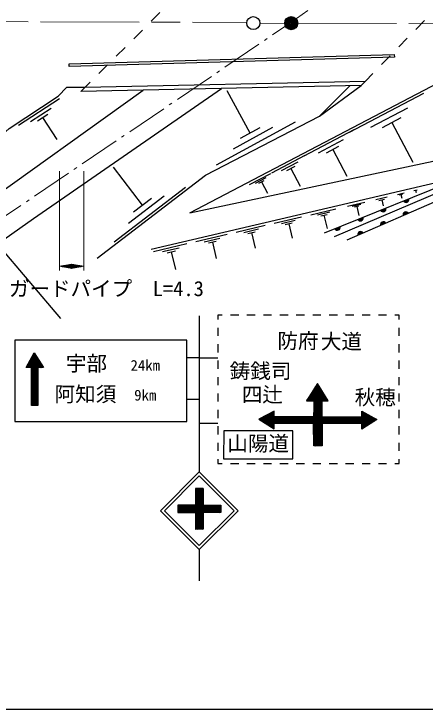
# Model space of a CAD drawing. Units: millimetres, scale not verified. Extents: x 40000 to 680000, y 20000 to 380000.
# Drawn here: x 377116 to 427152, y 205000 to 289641 of the extents above; entities that cross this region are included whole.
import ezdxf
from ezdxf.enums import TextEntityAlignment as Align

# ---------------------------------------------------------------- set-up
doc = ezdxf.new("R2010")
doc.units = ezdxf.units.MM
doc.header["$LTSCALE"] = 1000
doc.linetypes.add('CHAIN', pattern=[18.5, 12, -1.5, 3.5, -1.5])
for name, color, linetype, lineweight in [('M-BGD', 7, 'Continuous', 25), ('M-BGD-HTXT', 7, 'Continuous', 13), ('M-BMK', 2, 'CHAIN', 13), ('M-BMK-SRVR', 3, 'Continuous', 25), ('M-STR-HTXT', 7, 'Continuous', 13), ('M-STR-STR1', 1, 'Continuous', 25), ('M-STR-STRC', 7, 'Continuous', 25), ('M-STR-STRD', 7, 'Continuous', 25), ('M-TTL-BAND', 7, 'Continuous', 25)]:
    doc.layers.add(name, color=color, linetype=linetype, lineweight=lineweight)
doc.styles.add('ＭＳ ゴシック', font='')
doc.styles.get('ＭＳ ゴシック').set_extended_font_data('MS Gothic')

msp = doc.modelspace()

# ---------------------------------------------------------------- hatches: boundary and pattern name
at = {"layer": 'M-STR-STRC'}
h = msp.add_hatch(dxfattribs=at)
h.set_pattern_fill('USER', color=256, style=0, pattern_type=2)
h.set_pattern_definition([(132.87815, (-115538, 277124), (-58.29559, -54.1302), []), (42.87815, (-115538, 277124), (-54.13291, 58.29851), [])])
h.paths.add_polyline_path([(379245, 246584), (378614, 246590), (379568, 248360), (380707, 246586), (380036, 246582), (380041, 241955), (379245, 241957)])
h = msp.add_hatch(dxfattribs=at)
h.set_pattern_fill('USER', color=256, style=0, pattern_type=2)
h.set_pattern_definition([(45.24381, (1017480, 263632), (-68.71182, 68.12952), []), (135.24381, (1017480, 263632), (-68.13293, -68.71526), [])])
h.paths.add_polyline_path([(414637, 242509), (415343, 242524), (414068, 244630), (412704, 242528), (413597, 242532), (413593, 239773), (414629, 239774)])
h = msp.add_hatch(dxfattribs=at)
h.set_pattern_fill('USER', color=256, style=0, pattern_type=2)
h.set_pattern_definition([(136.76397, (380215, 755733), (-56.71023, -60.31421), []), (226.76397, (380215, 755733), (60.31722, -56.71307), [])])
h.paths.add_polyline_path([(408780, 240632), (408779, 241289), (406930, 240307), (408769, 239110), (408777, 239808), (413593, 239773), (413596, 240602)])
h = msp.add_hatch(dxfattribs=at)
h.set_pattern_fill('USER', color=256, style=0, pattern_type=2)
h.set_pattern_definition([(42.84975, (451485, 755497), (-56.30232, 60.69517), []), (312.84975, (451485, 755497), (60.6982, 56.30513), [])])
h.paths.add_polyline_path([(419447, 240600), (419454, 241257), (421295, 240263), (419448, 239079), (419445, 239776), (414629, 239774), (414632, 240603)])
h = msp.add_hatch(dxfattribs=at)
h.set_pattern_fill('USER', color=256, style=0, pattern_type=2)
h.set_pattern_definition([(46.2817, (414171, 237038), (-72.2746, 69.1113), []), (136.2817, (414171, 237038), (-69.1113, -72.2746), [])])
h.paths.add_polyline_path([(413593, 239773), (414632, 239773), (414632, 237038), (413600, 237038)])
h = msp.add_hatch(dxfattribs=at)
h.set_pattern_fill('USER', color=256, style=0, pattern_type=2)
h.set_pattern_definition([(135, (400559, 229828), (-70.7107, -70.7107), []), (45, (400559, 229828), (-70.7107, 70.7107), [])])
h.paths.add_polyline_path([(402292, 229828), (400130, 229828), (400130, 231860), (399230, 231860), (399230, 229828), (397069, 229828), (397069, 228928), (399230, 228928), (399230, 226895), (400130, 226895), (400130, 228928), (402292, 228928)])

# ---------------------------------------------------------------- linework, layer by layer
at = {"layer": 'M-BGD'}
for p, q in [((405848, 275131), (403056, 280265)), ((414311, 277196), (418029, 280910)), ((377672, 276085), (382681, 279321)), ((417956, 275250), (427005, 279994)), ((379140, 276560), (381644, 278178)), ((420535, 275833), (425059, 278205)), ((379982, 276631), (381234, 277440)), ((380608, 277035), (382334, 274364)), ((421982, 275823), (424244, 277009)), ((411359, 276466), (401733, 271230)), ((423113, 276416), (425643, 271590)), ((408603, 275799), (403791, 273181)), ((407051, 275786), (404645, 274477)), ((412422, 272349), (418537, 275555)), ((414164, 272743), (417222, 274346)), ((415142, 272736), (416671, 273537)), ((415907, 273136), (417617, 269875)), ((408521, 270304), (412570, 272426)), ((392776, 266352), (389224, 270993)), ((409675, 270565), (411699, 271626)), ((410322, 270560), (411335, 271091)), ((405773, 268863), (408364, 270222)), ((410828, 270825), (411960, 268666)), ((416119, 262541), (435061, 270599)), ((431978, 269879), (393836, 260971)), ((406511, 269030), (407807, 269709)), ((406926, 269027), (407573, 269367)), ((407250, 269197), (407974, 267815)), ((434717, 269518), (417632, 262111)), ((398014, 268522), (389313, 261862)), ((423777, 267655), (424600, 267847)), ((424008, 267593), (424420, 267690)), ((424214, 267641), (424317, 267202)), ((425785, 268124), (426187, 268218)), ((425986, 268171), (426048, 267903)), ((395395, 267437), (391044, 264107)), ((393863, 267185), (391688, 265520)), ((417719, 266240), (419816, 266730)), ((421151, 267042), (422527, 267363)), ((421538, 266939), (422226, 267099)), ((421882, 267019), (422053, 266285)), ((413233, 265193), (416274, 265903)), ((418276, 266223), (419325, 266468)), ((418571, 266144), (419095, 266267)), ((418833, 266206), (419094, 265087)), ((408785, 264154), (412115, 264931)), ((414041, 265167), (415561, 265523)), ((414468, 265054), (415228, 265231)), ((414848, 265142), (415227, 263521)), ((409669, 264126), (411334, 264515)), ((410137, 264001), (410970, 264196)), ((410554, 264099), (410968, 262323)), ((404144, 263070), (407699, 263900)), ((405088, 263040), (406865, 263456)), ((399260, 261929), (403052, 262815)), ((405588, 262907), (406476, 263115)), ((406032, 263011), (406475, 261115)), ((394121, 260729), (398162, 261673)), ((400267, 261898), (402163, 262341)), ((400800, 261756), (401748, 261977)), ((401274, 261866), (401746, 259844)), ((395194, 260696), (397215, 261167)), ((395762, 260544), (396772, 260780)), ((396267, 260662), (396771, 258507))]:
    msp.add_line(p, q, dxfattribs=at)
for points in [[(398524, 265402), (429601, 281694), (501969, 281275), (502322, 281273), (543279, 281020), (543643, 281021), (569882, 280815)], [(356974, 257229), (365709, 266017), (376551, 275688), (382510, 279606), (383573, 280738), (385778, 280706)], [(361334, 255276), (372306, 265676), (392847, 280355)], [(369186, 257460), (379481, 264740), (402360, 280565)], [(387255, 259910), (400436, 269998), (414311, 277196), (419381, 280940)], [(398524, 265402), (428124, 271726), (433755, 274330), (437835, 277961)], [(414926, 262972), (431978, 269879), (435061, 270599)]]:
    msp.add_lwpolyline(points, dxfattribs=at)
for centre, radius, start, end in [((424822, 267039), 354, 210.84567, 13.25085), ((424822, 267039), 283, 213.06971, 11.02681), ((424822, 267039), 212, 216.81604, 7.28049), ((424822, 267039), 142, 224.52777, 359.56876), ((424822, 267039), 100, 234.84543, 349.2511), ((424822, 267039), 100, 234.84543, 349.2511), ((422041, 265913), 354, 210.84567, 13.25085), ((422041, 265913), 283, 213.06971, 11.02681), ((422041, 265913), 212, 216.81604, 7.28049), ((422041, 265913), 142, 224.52777, 359.56876), ((422041, 265913), 100, 234.84543, 349.2511), ((422041, 265913), 100, 234.84543, 349.2511), ((424820, 265169), 354, 32.23466, 194.63983), ((424820, 265169), 283, 34.45869, 192.4158), ((424820, 265169), 212, 38.20502, 188.66947), ((424820, 265169), 142, 45.91675, 180.95774), ((424820, 265169), 100, 56.23441, 170.64008), ((424820, 265169), 100, 56.23441, 170.64008), ((419260, 264786), 354, 210.84567, 13.25085), ((419260, 264786), 283, 213.06971, 11.02681), ((419260, 264786), 212, 216.81604, 7.28049), ((419260, 264786), 142, 224.52777, 359.56876), ((419260, 264786), 100, 234.84543, 349.2511), ((419260, 264786), 100, 234.84543, 349.2511), ((422067, 263975), 354, 32.23466, 194.63983), ((422067, 263975), 283, 34.45869, 192.4158), ((422067, 263975), 212, 38.20502, 188.66947), ((422067, 263975), 142, 45.91675, 180.95774), ((416480, 263660), 354, 210.84567, 13.25085), ((416480, 263660), 283, 213.06971, 11.02681), ((416480, 263660), 212, 216.81604, 7.28049), ((416480, 263660), 142, 224.52777, 359.56876), ((416480, 263660), 100, 234.84543, 349.2511), ((416480, 263660), 100, 234.84543, 349.2511), ((422067, 263975), 100, 56.23441, 170.64008), ((422067, 263975), 100, 56.23441, 170.64008), ((419315, 262782), 354, 32.23466, 194.63983), ((419315, 262782), 283, 34.45869, 192.4158), ((419315, 262782), 212, 38.20502, 188.66947), ((419315, 262782), 142, 45.91675, 180.95774), ((419315, 262782), 100, 56.23441, 170.64008), ((419315, 262782), 100, 56.23441, 170.64008)]:
    msp.add_arc(centre, radius, start, end, dxfattribs=at)
at = {"layer": 'M-BGD-HTXT'}
for p, q in [((410816, 288583), (412896, 290074)), ((408595, 287078), (410816, 288583)), ((407602, 286405), (407933, 286630)), ((402800, 283151), (406939, 285956)), ((401807, 282478), (402138, 282703)), ((397006, 279224), (401145, 282029)), ((396012, 278551), (396343, 278776)), ((391211, 275297), (395350, 278102)), ((390218, 274624), (390549, 274849)), ((385416, 271371), (389555, 274175)), ((384423, 270697), (384754, 270922)), ((379621, 267444), (383761, 270249)), ((378628, 266770), (378959, 266995)), ((375745, 264817), (377966, 266322))]:
    msp.add_line(p, q, dxfattribs=at)
at = {"layer": 'M-BMK'}
for p, q in [((269363, 289080), (405453, 288597)), ((407049, 288488), (410066, 288506)), ((411666, 288514), (505134, 288136))]:
    msp.add_line(p, q, dxfattribs=at)
at = {"layer": 'M-BMK-SRVR'}
for centre, radius in [((406250, 288526), 800), ((410866, 288512), 800), ((410866, 288512), 726), ((410866, 288512), 651), ((410866, 288512), 578), ((410866, 288512), 486), ((410866, 288512), 378), ((410866, 288512), 298), ((410866, 288512), 205), ((410866, 288512), 87.8)]:
    msp.add_circle(centre, radius, dxfattribs=at)
at = {"layer": 'M-STR-HTXT'}
for p, q in [((382670, 270514), (382670, 258413)), ((385618, 270514), (385618, 258413)), ((382670, 258913), (384170, 259163)), ((383270, 259013), (384170, 259013)), ((384170, 259063), (383570, 259063)), ((383870, 259113), (384170, 259113)), ((385618, 258913), (384118, 259163)), ((384118, 259163), (384118, 258663)), ((384418, 259113), (384118, 259113)), ((384118, 259063), (384718, 259063)), ((385018, 259013), (384118, 259013)), ((384170, 258663), (384170, 259163)), ((382670, 258913), (384170, 258663)), ((382670, 258913), (384170, 258913)), ((384170, 258963), (382970, 258963)), ((384170, 258863), (382970, 258863)), ((383270, 258813), (384170, 258813)), ((384170, 258763), (383570, 258763)), ((383870, 258713), (384170, 258713)), ((384118, 258963), (385318, 258963)), ((385618, 258913), (384118, 258663)), ((385618, 258913), (384118, 258913)), ((384118, 258863), (385318, 258863)), ((385018, 258813), (384118, 258813)), ((384118, 258763), (384718, 258763)), ((384418, 258713), (384118, 258713))]:
    msp.add_line(p, q, dxfattribs=at)
at = {"layer": 'M-STR-STR1'}
for p, q in [((393826, 288739), (394888, 289798)), ((427087, 288832), (426039, 287759)), ((391703, 286619), (392764, 287679)), ((424991, 286685), (423943, 285612)), ((389579, 284500), (390641, 285560)), ((422895, 284539), (421847, 283466)), ((387456, 282381), (388517, 283440)), ((420799, 282392), (419887, 281458)), ((385778, 280706), (386394, 281321))]:
    msp.add_line(p, q, dxfattribs=at)
msp.add_lwpolyline([(385258, 280187), (385778, 280706), (419887, 281458), (419381, 280940)], close=True, dxfattribs=at)
at = {"layer": 'M-STR-STRC'}
for p, q in [((382813, 252539), (360285, 279139)), ((399671, 252889), (399671, 233895)), ((402476, 252965), (401945, 252965)), ((401945, 252965), (401945, 252432)), ((404476, 252965), (403476, 252965)), ((406476, 252965), (405476, 252965)), ((408476, 252965), (407476, 252965)), ((410476, 252965), (409476, 252965)), ((412476, 252965), (411476, 252965)), ((414476, 252965), (413476, 252965)), ((416476, 252965), (415476, 252965)), ((418476, 252965), (417476, 252965)), ((420476, 252965), (419476, 252965)), ((422476, 252965), (421476, 252965)), ((424006, 252965), (423476, 252965)), ((424006, 252432), (424006, 252965)), ((401945, 251432), (401945, 250432)), ((424006, 250432), (424006, 251432)), ((401945, 249432), (401945, 248432)), ((424006, 248432), (424006, 249432)), ((399671, 247775), (398161, 247775)), ((399671, 247775), (401945, 247775)), ((401945, 247432), (401945, 246432)), ((424006, 246432), (424006, 247432)), ((401945, 245432), (401945, 244432)), ((424006, 244432), (424006, 245432)), ((401945, 243432), (401945, 242432)), ((424006, 242432), (424006, 243432)), ((399671, 242707), (398161, 242707)), ((401945, 241432), (401945, 240432)), ((424006, 240432), (424006, 241432)), ((399671, 239804), (401945, 239804)), ((401945, 239432), (401945, 238432)), ((424006, 238432), (424006, 239432)), ((401945, 237432), (401945, 236432)), ((424006, 236432), (424006, 237432)), ((401945, 235432), (401945, 234899)), ((424006, 234899), (424006, 235432)), ((401945, 234899), (402476, 234899)), ((403476, 234899), (404476, 234899)), ((405476, 234899), (406476, 234899)), ((407476, 234899), (408476, 234899)), ((409476, 234899), (410476, 234899)), ((411476, 234899), (412476, 234899)), ((413476, 234899), (414476, 234899)), ((415476, 234899), (416476, 234899)), ((417476, 234899), (418476, 234899)), ((419476, 234899), (420476, 234899)), ((421476, 234899), (422476, 234899)), ((423476, 234899), (424006, 234899)), ((399671, 233895), (394934, 229157)), ((404409, 229157), (399671, 233895)), ((399671, 233400), (395429, 229157)), ((403914, 229157), (399671, 233400)), ((399230, 231860), (399230, 229828)), ((400130, 231860), (399230, 231860)), ((400130, 231860), (400130, 229828)), ((400130, 229828), (402292, 229828)), ((402292, 229828), (402292, 228928)), ((399671, 224420), (394934, 229157)), ((399671, 224915), (395429, 229157)), ((399230, 228928), (399230, 226895)), ((403914, 229157), (399671, 224915)), ((404409, 229157), (399671, 224420)), ((402292, 228928), (400130, 228928)), ((400130, 228928), (400130, 226895)), ((400130, 226895), (399230, 226895)), ((399671, 224420), (399671, 220632))]:
    msp.add_line(p, q, dxfattribs=at)
for points in [[(377210, 239997), (398161, 239997), (398161, 249911), (377210, 249911)], [(379245, 246584), (378614, 246590), (379568, 248360), (380707, 246586), (380036, 246582), (380041, 241955), (379245, 241957)], [(414637, 242509), (415343, 242524), (414068, 244630), (412704, 242528), (413597, 242532), (413593, 239773), (414629, 239774)], [(408780, 240632), (408779, 241289), (406930, 240307), (408769, 239110), (408777, 239808), (413593, 239773), (413596, 240602)], [(419447, 240600), (419454, 241257), (421295, 240263), (419448, 239079), (419445, 239776), (414629, 239774), (414632, 240603)], [(413593, 239773), (414632, 239773), (414632, 237038), (413600, 237038)], [(411072, 235475), (411072, 238863), (402647, 238863), (402638, 235475)]]:
    msp.add_lwpolyline(points, close=True, dxfattribs=at)
msp.add_lwpolyline([(399230, 229828), (397069, 229828), (397069, 228928), (399230, 228928)], dxfattribs=at)
at = {"layer": 'M-STR-STRD'}
msp.add_lwpolyline([(383821, 283571), (423409, 284690), (423418, 284368), (383830, 283249)], close=True, dxfattribs=at)
at = {"layer": 'M-TTL-BAND'}
msp.add_line((40000, 205000), (579000, 205000), dxfattribs=at)

# ---------------------------------------------------------------- texts
at = {"layer": 'M-STR-HTXT', "style": 'ＭＳ ゴシック'}
msp.add_text('ガードパイプ  L=4.3', height=1833, dxfattribs=at).set_placement((388370, 254729), align=Align.BOTTOM_CENTER)
at = {"layer": 'M-STR-STRC', "style": 'ＭＳ ゴシック'}
for s, height, p in [('防府', 1833, (411684, 248365)), ('大道', 1833, (416967, 248294)), ('宇部', 1833, (385949, 245616)), ('24km', 1320, (393100, 245790)), ('鋳銭司', 1833, (407130, 244708)), ('阿知須', 1833, (385821, 241884)), ('9km', 1320, (393100, 242168)), ('四辻', 1833, (407343, 241831)), ('秋穂', 1833, (421086, 241494)), ('山陽道', 1833, (406838, 235872))]:
    msp.add_text(s, height=height, dxfattribs=at).set_placement(p, align=Align.BOTTOM_CENTER)

doc.saveas('drawing.dxf')
